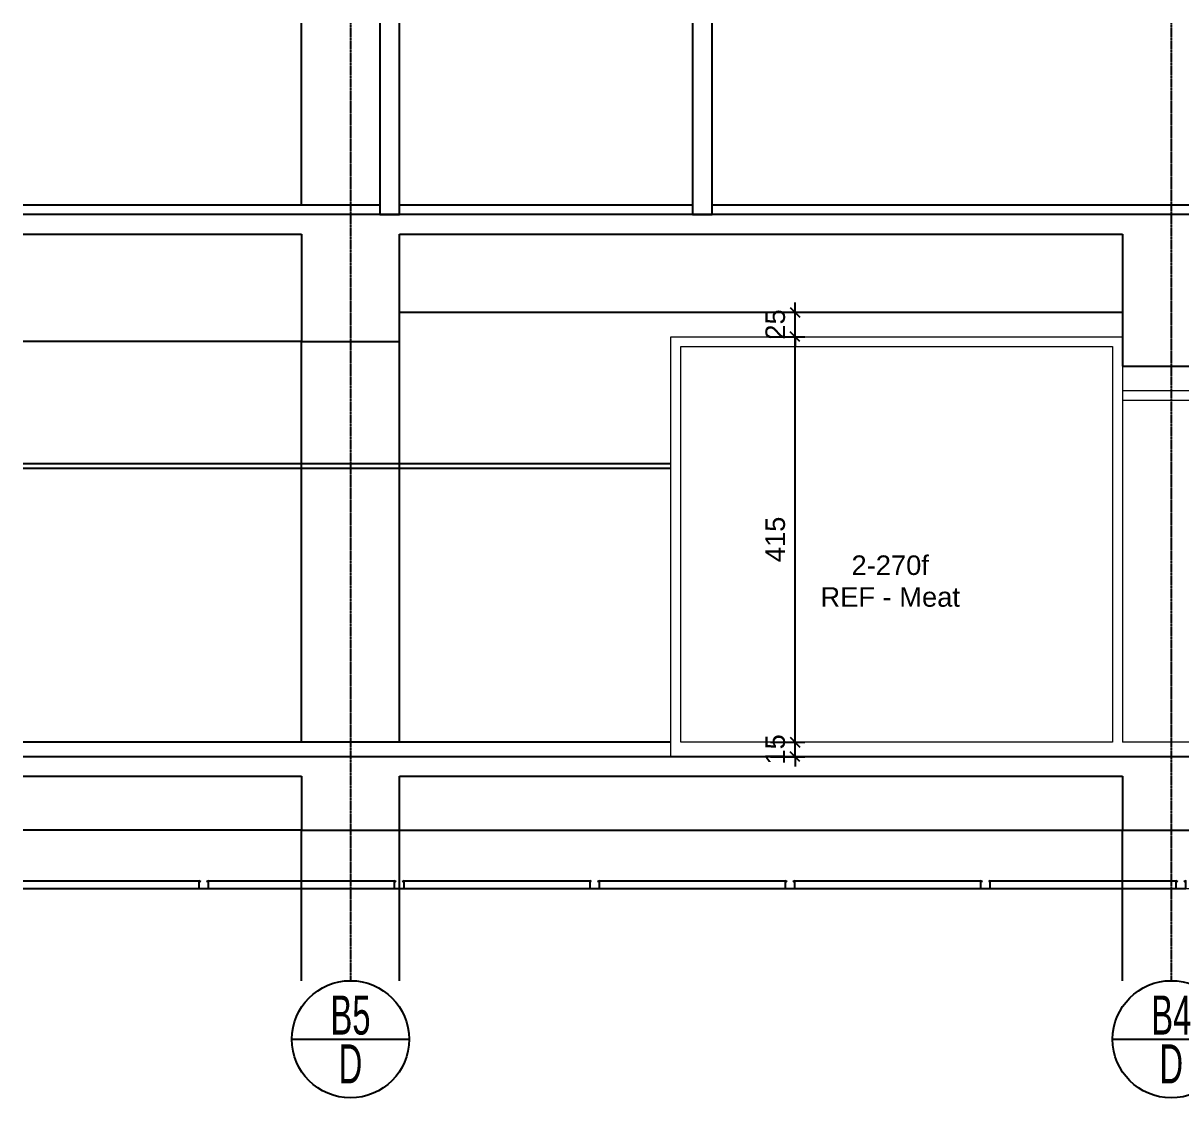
# Model space of a CAD drawing. Header units: centimetres. Extents: x -678439 to 55805, y -426864 to 17948.
# Drawn here: x 52465 to 53650, y 15134 to 16234 of the extents above; entities that cross this region are included whole.
import ezdxf
from ezdxf.enums import TextEntityAlignment as Align

# ---------------------------------------------------------------- set-up
doc = ezdxf.new("R2010")
doc.units = ezdxf.units.CM
doc.header["$LTSCALE"] = 0.01
doc.header["$MEASUREMENT"] = 0
doc.header["$PDMODE"] = 3
for name, pattern in [('$0$CENTER', [50.8, 31.75, -6.35, 6.35, -6.35]), ('HIDDEN', [9.525, 6.35, -3.175]), ('K5LT_AXLED', [19.5, 15, -1.5, 1.5, -1.5])]:
    doc.linetypes.add(name, pattern=pattern)
doc.layers.get('0').update_dxf_attribs({"lineweight": 0})
doc.layers.get('DefPoints').update_dxf_attribs({"color": 200})
for name, color, linetype in [('$0$V-0_Axis', 8, '$0$CENTER'), ('150714_akslar$0$V-0_Text_Axis_10', 132, 'Continuous'), ('150714_akslar$0$V_DUVAR', 3, 'Continuous'), ('AR-02', 152, 'Continuous'), ('METAL', 122, 'Continuous'), ('TASYUNU', 30, 'Continuous'), ('V-0_Elevation_015', 103, 'Continuous'), ('V-0_Text_Tr', 7, 'Continuous'), ('V-2_Column', 160, 'Continuous'), ('V-2_Wall', 4, 'Continuous'), ('V-4_Floor_Cladding', 53, 'Continuous')]:
    doc.layers.add(name, color=color, linetype=linetype)
for name, color, linetype, lineweight in [('AG-Wall-Cold Room Panel', 1, 'Continuous', 18), ('AI-040 @ 250', 2, 'Continuous', 20), ('AR-HIDDEN', 9, 'HIDDEN', 18)]:
    doc.layers.add(name, color=color, linetype=linetype, lineweight=lineweight)
doc.styles.add('150714_akslar$0$VIVA_200', font='arial.ttf', dxfattribs={"width": 0.6, "height": 40})
doc.styles.add('Arial', font='arial.ttf')
doc.styles.add('VIVA_100', font='arial.ttf', dxfattribs={"height": 20})
doc.dimstyles.new('VIVA_100', dxfattribs={"dimscale": 10, "dimtxt": 25, "dimasz": 1, "dimexe": 1, "dimexo": 1, "dimgap": 1, "dimtad": 1, "dimdec": 0, "dimzin": 3, "dimdsep": 46, "dimtxsty": 'VIVA_100', "dimblk": 'OBLIQUE', "dimcen": 0, "dimdle": 1, "dimclrd": 256, "dimclre": 256, "dimclrt": 256, "dimadec": 1, "dimazin": 0, "dimtfac": 0.75, "dimtdec": 0, "dimtix": 1, "dimtmove": 2, "dimatfit": 2, "dimldrblk": 'DOT', "dimfxlon": 1, "dimfrac": 1, "dimtolj": 1, "dimtzin": 0, "dimlwd": -1, "dimlwe": -1, "dimarcsym": 0})

# ---------------------------------------------------------------- blocks, each defined once
blk = doc.blocks.new('150714_akslar$0$V_AKS ETIKET')
at = {"layer": '150714_akslar$0$V-0_Text_Axis_10', "ltscale": 50}
blk.add_line((-60, 60), (60, 60), dxfattribs=at)
blk.add_circle((0, 60), 60, dxfattribs=at)
at = {"layer": '150714_akslar$0$V-0_Text_Axis_10', "style": '150714_akslar$0$VIVA_200', "width": 0.6}
for tag, p in [('AKS', (0, 52.8)), ('BLOK', (0, 2.9))]:
    blk.add_attdef(tag, text='', height=40, dxfattribs=at).set_placement(p, align=Align.BOTTOM_CENTER)
blk = doc.blocks.new('*U93')
at = {"style": 'Arial'}
for tag, p in [('NO', (1.676, 0.8)), ('MAHAL', (1.676, -1.8)), ('ALAN', (1.676, -4.4))]:
    blk.add_attdef(tag, text='', height=1.6, dxfattribs=at).set_placement(p, align=Align.MIDDLE_CENTER)
blk = doc.blocks.new('_OBLIQUE')
at = {"color": 0, "linetype": 'ByBlock'}
blk.add_line((-0.5, -0.5), (0.5, 0.5), dxfattribs=at)
blk = doc.blocks.new('*D323')
at = {"layer": 'DefPoints', "color": 0, "transparency": 16777216}
for p in [(53138, 15498.5), (53255, 15498.5), (53128, 15483.5)]:
    blk.add_point(p, dxfattribs=at)
at = {"layer": 'V-0_Text_Tr', "transparency": 16777216}
for p, q in [((53230, 15498.5), (53265, 15498.5)), ((53255, 15498.5), (53255, 15508.5)), ((53255, 15483.5), (53255, 15498.5)), ((53230, 15483.5), (53265, 15483.5)), ((53255, 15483.5), (53255, 15473.5))]:
    blk.add_line(p, q, dxfattribs=at)
at = {"layer": 'V-0_Text_Tr', "transparency": 16777216, "xscale": 10, "yscale": 10, "zscale": 10}
for p, rotation in [((53255, 15498.5), 270), ((53255, 15483.5), 90)]:
    blk.add_blockref('_OBLIQUE', p, dxfattribs=dict(at, rotation=rotation))
at = {"layer": 'V-0_Text_Tr', "transparency": 16777216, "insert": (53234.8, 15491), "char_height": 20, "attachment_point": 5, "rotation": 90, "style": 'VIVA_100'}
blk.add_mtext('\\A1;15 ', dxfattribs=at)
blk = doc.blocks.new('_DOT')
blk.add_line((-0.5, 0), (-1, 0))
at = {"const_width": 0.5}
blk.add_lwpolyline([(-0.25, 0, 1), (0.25, 0, 1)], format="xyb", close=True, dxfattribs=at)
blk = doc.blocks.new('*D324')
at = {"layer": 'DefPoints', "color": 0, "transparency": 16777216}
for p in [(53138, 15913.5), (53255, 15913.5), (53138, 15498.5)]:
    blk.add_point(p, dxfattribs=at)
at = {"layer": 'V-0_Text_Tr', "transparency": 16777216}
for p, q in [((53230, 15913.5), (53265, 15913.5)), ((53255, 15488.5), (53255, 15923.5)), ((53230, 15498.5), (53265, 15498.5))]:
    blk.add_line(p, q, dxfattribs=at)
at = {"layer": 'V-0_Text_Tr', "transparency": 16777216, "xscale": 10, "yscale": 10, "zscale": 10}
for p, rotation in [((53255, 15913.5), 90), ((53255, 15498.5), 270)]:
    blk.add_blockref('_OBLIQUE', p, dxfattribs=dict(at, rotation=rotation))
at = {"layer": 'V-0_Text_Tr', "transparency": 16777216, "insert": (53234.8, 15706), "char_height": 20, "attachment_point": 5, "rotation": 90, "style": 'VIVA_100'}
blk.add_mtext('\\A1;415 ', dxfattribs=at)
blk = doc.blocks.new('*D325')
at = {"layer": 'DefPoints', "color": 0, "transparency": 16777216}
for p in [(53690, 15498.5), (53748.7, 15498.5), (53640, 15483.5)]:
    blk.add_point(p, dxfattribs=at)
at = {"layer": 'V-0_Text_Tr', "transparency": 16777216}
for p, q in [((53723.7, 15498.5), (53758.7, 15498.5)), ((53748.7, 15498.5), (53748.7, 15508.5)), ((53748.7, 15483.5), (53748.7, 15498.5)), ((53723.7, 15483.5), (53758.7, 15483.5)), ((53748.7, 15483.5), (53748.7, 15473.5))]:
    blk.add_line(p, q, dxfattribs=at)
at = {"layer": 'V-0_Text_Tr', "transparency": 16777216, "xscale": 10, "yscale": 10, "zscale": 10}
for p, rotation in [((53748.7, 15498.5), 270), ((53748.7, 15483.5), 90)]:
    blk.add_blockref('_OBLIQUE', p, dxfattribs=dict(at, rotation=rotation))
at = {"layer": 'V-0_Text_Tr', "transparency": 16777216, "insert": (53728.4, 15491), "char_height": 20, "attachment_point": 5, "rotation": 90, "style": 'VIVA_100'}
blk.add_mtext('\\A1;15 ', dxfattribs=at)
blk = doc.blocks.new('*D338')
at = {"layer": 'DefPoints', "color": 0, "transparency": 16777216}
for p in [(53196.4, 15938.5), (53255, 15938.5), (53196.4, 15913.5)]:
    blk.add_point(p, dxfattribs=at)
at = {"layer": 'V-0_Text_Tr', "transparency": 16777216}
for p, q in [((53255, 15938.5), (53255, 15948.5)), ((53230, 15938.5), (53265, 15938.5)), ((53255, 15913.5), (53255, 15938.5)), ((53230, 15913.5), (53265, 15913.5)), ((53255, 15913.5), (53255, 15903.5))]:
    blk.add_line(p, q, dxfattribs=at)
at = {"layer": 'V-0_Text_Tr', "transparency": 16777216, "xscale": 10, "yscale": 10, "zscale": 10}
for p, rotation in [((53255, 15938.5), 270), ((53255, 15913.5), 90)]:
    blk.add_blockref('_OBLIQUE', p, dxfattribs=dict(at, rotation=rotation))
at = {"layer": 'V-0_Text_Tr', "transparency": 16777216, "insert": (53234.8, 15926), "char_height": 20, "attachment_point": 5, "rotation": 90, "style": 'VIVA_100'}
blk.add_mtext('\\A1;25 ', dxfattribs=at)

msp = doc.modelspace()

# ---------------------------------------------------------------- linework, layer by layer
at = {"layer": '$0$V-0_Axis'}
for p, q in [((52800, 16234.5), (52800, 15254.3)), ((53640, 16234.5), (53640, 15254.3))]:
    msp.add_line(p, q, dxfattribs=at)
at = {"layer": 'AG-Wall-Cold Room Panel', "ltscale": 1000}
msp.add_line((53580, 15498.5), (53138, 15498.5), dxfattribs=at)
for points in [[(53128, 15483.5), (53128, 15913.5), (53590, 15913.5), (53590, 15498.5)], [(53138, 15498.5), (53138, 15903.5), (53580, 15903.5), (53580, 15498.5)], [(53590, 15858.5), (54110, 15858.5), (54110, 15483.5)], [(53590, 15848.5), (54100, 15848.5), (54100, 15498.5), (53590, 15498.5)]]:
    msp.add_lwpolyline(points, dxfattribs=at)
at = {"layer": 'AR-02'}
for p, q in [((52465, 15356.5), (52644.8, 15356.5)), ((52654.8, 15356.5), (52844.8, 15356.5)), ((52854.8, 15356.5), (53044.8, 15356.5)), ((53054.8, 15356.5), (53244.8, 15356.5)), ((53254.8, 15356.5), (53444.8, 15356.5)), ((53454.8, 15356.5), (53644.8, 15356.5)), ((52465, 15348.5), (52644.8, 15348.5)), ((52654.8, 15348.5), (52844.8, 15348.5)), ((52854.8, 15348.5), (53044.8, 15348.5)), ((53054.8, 15348.5), (53244.8, 15348.5)), ((53254.8, 15348.5), (53444.8, 15348.5)), ((53454.8, 15348.5), (53644.8, 15348.5))]:
    msp.add_line(p, q, dxfattribs=at)
at = {"layer": 'AR-HIDDEN', "color": 1, "linetype": 'K5LT_AXLED', "transparency": 33554687}
msp.add_line((52465, 15348.5), (54185, 15348.5), dxfattribs=at)
at = {"layer": 'METAL'}
for points in [[(52646.8, 15355.5), (52644.8, 15356.5), (52644.8, 15348.5), (52654.8, 15348.5), (52654.8, 15356.5), (52652.8, 15355.5)], [(52846.8, 15355.5), (52844.8, 15356.5), (52844.8, 15348.5), (52854.8, 15348.5), (52854.8, 15356.5), (52852.8, 15355.5)], [(53046.8, 15355.5), (53044.8, 15356.5), (53044.8, 15348.5), (53054.8, 15348.5), (53054.8, 15356.5), (53052.8, 15355.5)], [(53246.8, 15355.5), (53244.8, 15356.5), (53244.8, 15348.5), (53254.8, 15348.5), (53254.8, 15356.5), (53252.8, 15355.5)], [(53446.8, 15355.5), (53444.8, 15356.5), (53444.8, 15348.5), (53454.8, 15348.5), (53454.8, 15356.5), (53452.8, 15355.5)], [(53646.8, 15355.5), (53644.8, 15356.5), (53644.8, 15348.5), (53654.8, 15348.5), (53654.8, 15356.5), (53652.8, 15355.5)]]:
    msp.add_lwpolyline(points, dxfattribs=at)
at = {"layer": 'TASYUNU'}
for p, q in [((53128, 15783.5), (52465, 15783.5)), ((53128, 15778.5), (52465, 15778.5)), ((53128, 15498.5), (52465, 15498.5))]:
    msp.add_line(p, q, dxfattribs=at)
at = {"layer": 'V-0_Elevation_015', "ltscale": 0.3}
for p, q in [((52750, 16048.5), (52750, 16234.5)), ((52850, 15938.5), (53590, 15938.5)), ((52750, 15498.5), (52750, 15908.5)), ((52850, 15498.5), (52850, 15908.5)), ((52750, 15254.3), (52750, 15408.5)), ((52850, 15254.3), (52850, 15408.5)), ((52850, 15408.5), (53590, 15408.5)), ((53590, 15254.3), (53590, 15408.5))]:
    msp.add_line(p, q, dxfattribs=at)
for points in [[(52750, 15908.5), (52465, 15908.5)], [(52750, 15408.5), (52465, 15408.5)]]:
    msp.add_lwpolyline(points, dxfattribs=at)
at = {"layer": 'V-2_Column', "ltscale": 200, "transparency": 33554687}
for p, q in [((53690, 16038.5), (52465, 16038.5)), ((52465, 16018.5), (52750, 16018.5)), ((52750, 16018.5), (52750, 15908.5)), ((52850, 15908.5), (52850, 16018.5)), ((52850, 16018.5), (53590, 16018.5)), ((53590, 16018.5), (53590, 15883.5)), ((52750, 15908.5), (52850, 15908.5)), ((53590, 15883.5), (53690, 15883.5)), ((55370, 15483.5), (52465, 15483.5))]:
    msp.add_line(p, q, dxfattribs=at)
for points in [[(52465, 15463.5), (52750, 15463.5)], [(52750, 15463.5), (52750, 15408.5), (52850, 15408.5), (52850, 15463.5)], [(52850, 15463.5), (53590, 15463.5)], [(53590, 15463.5), (53590, 15408.5), (53690, 15408.5), (53690, 15463.5)]]:
    msp.add_lwpolyline(points, dxfattribs=at)
at = {"layer": 'V-2_Wall'}
for points in [[(52830, 16234.5), (52830, 16038.5), (52850, 16038.5), (52850, 16234.5)], [(53150, 16234.5), (53150, 16038.5), (53170, 16038.5), (53170, 16234.5)]]:
    msp.add_lwpolyline(points, dxfattribs=at)
at = {"layer": 'V-4_Floor_Cladding'}
for points in [[(52465, 16048.5), (52830, 16048.5)], [(52850, 16048.5), (53150, 16048.5)], [(53170, 16048.5), (53670, 16048.5)]]:
    msp.add_lwpolyline(points, dxfattribs=at)

# ---------------------------------------------------------------- block references
at = {"layer": '150714_akslar$0$V_DUVAR', "transparency": 33554687}
for p, values in [((52800, 15134.3), {'BLOK': 'D', 'AKS': 'B5'}), ((53640, 15134.3), {'BLOK': 'D', 'AKS': 'B4'})]:
    msp.add_blockref('150714_akslar$0$V_AKS ETIKET', p, dxfattribs=at).add_auto_attribs(values)
at = {"layer": 'AI-040 @ 250', "color": 2, "linetype": 'Continuous', "lineweight": -2, "transparency": 33554610, "xscale": 12.5, "yscale": 12.5, "zscale": 12.5}
msp.add_blockref('*U93', (53331.4, 15669.6), dxfattribs=at).add_auto_attribs({'MAHAL': 'REF - Meat', 'NO': '2-270f'})

# ---------------------------------------------------------------- dimensions: what is measured, and where the dimension line sits
at = {"layer": 'V-0_Text_Tr'}
for base, p1, p2, picture, middle in [((53255, 15938.5), (53196.4, 15913.5), (53196.4, 15938.5), '*D338', (53234.8, 15926)), ((53255, 15913.5), (53138, 15498.5), (53138, 15913.5), '*D324', (53234.8, 15706)), ((53255, 15498.5), (53128, 15483.5), (53138, 15498.5), '*D323', (53234.8, 15491)), ((53748.7, 15498.5), (53640, 15483.5), (53690, 15498.5), '*D325', (53728.4, 15491))]:
    dim = msp.add_linear_dim(base=base, p1=p1, p2=p2, angle=90, dimstyle='VIVA_100', override={"dimpost": ' '}, dxfattribs=at)
    dim.commit()
    dim.dimension.update_dxf_attribs({"geometry": picture, "text_midpoint": middle})

doc.saveas('drawing.dxf')
